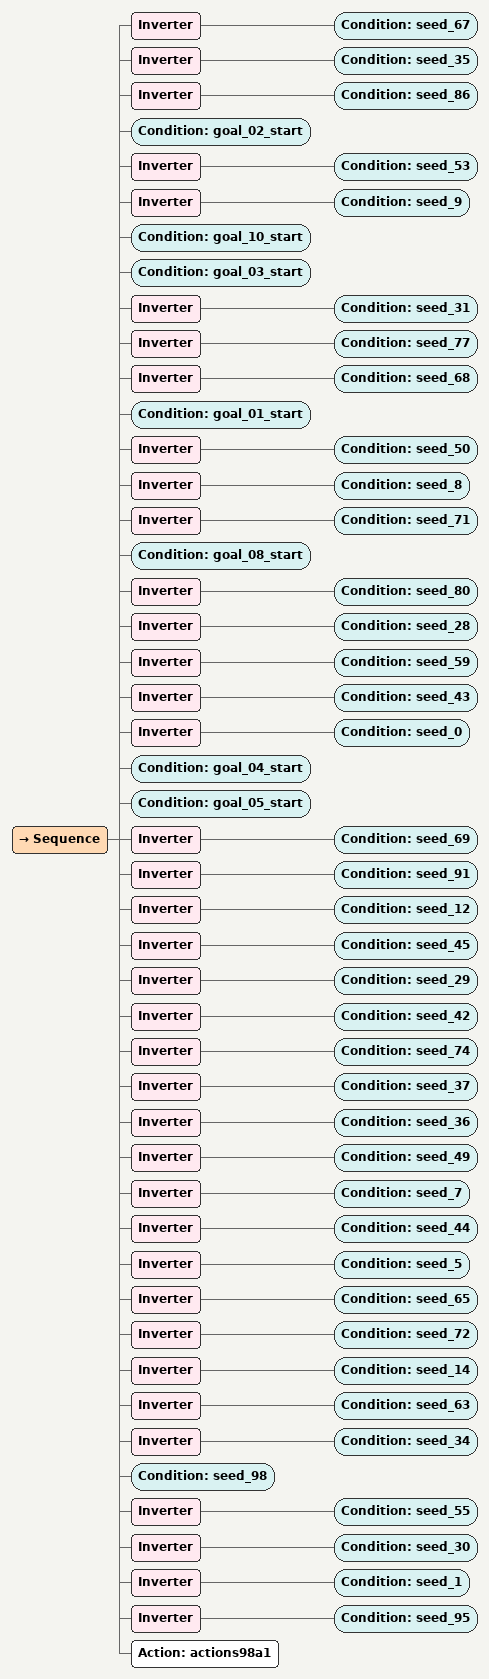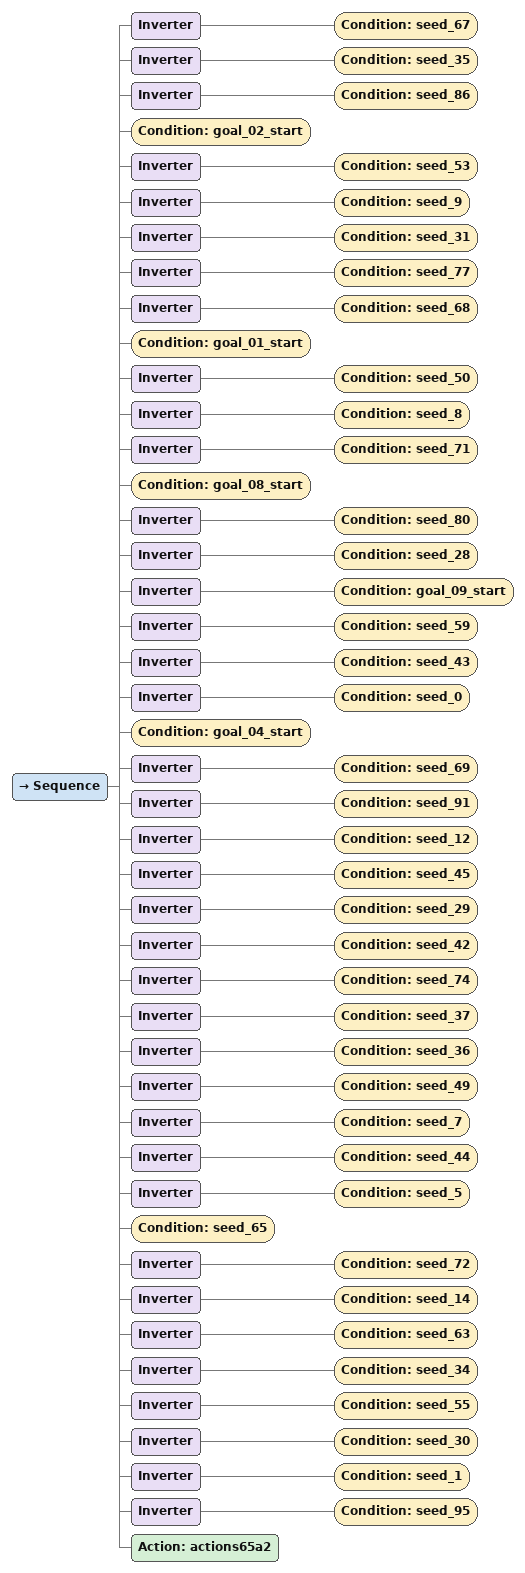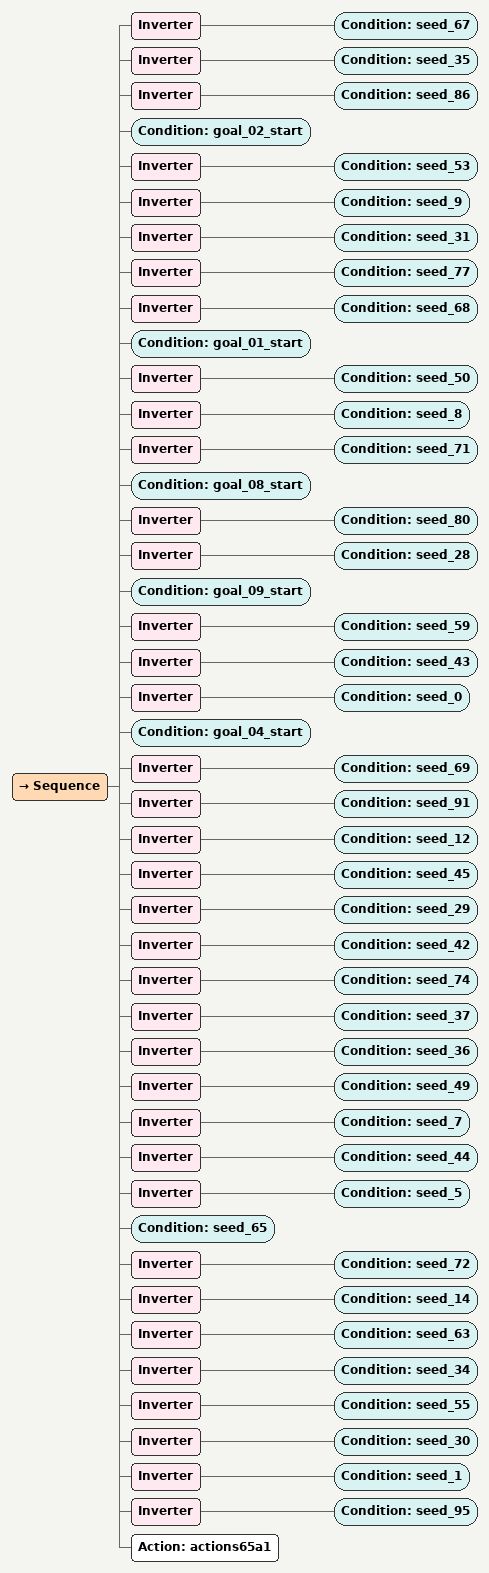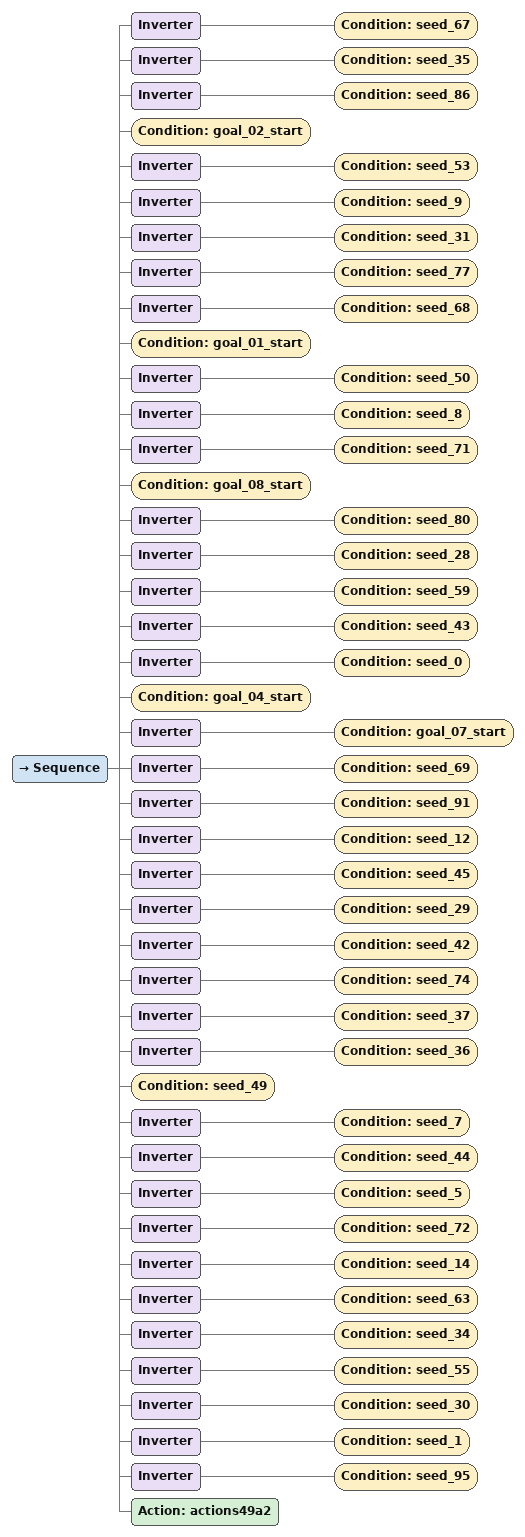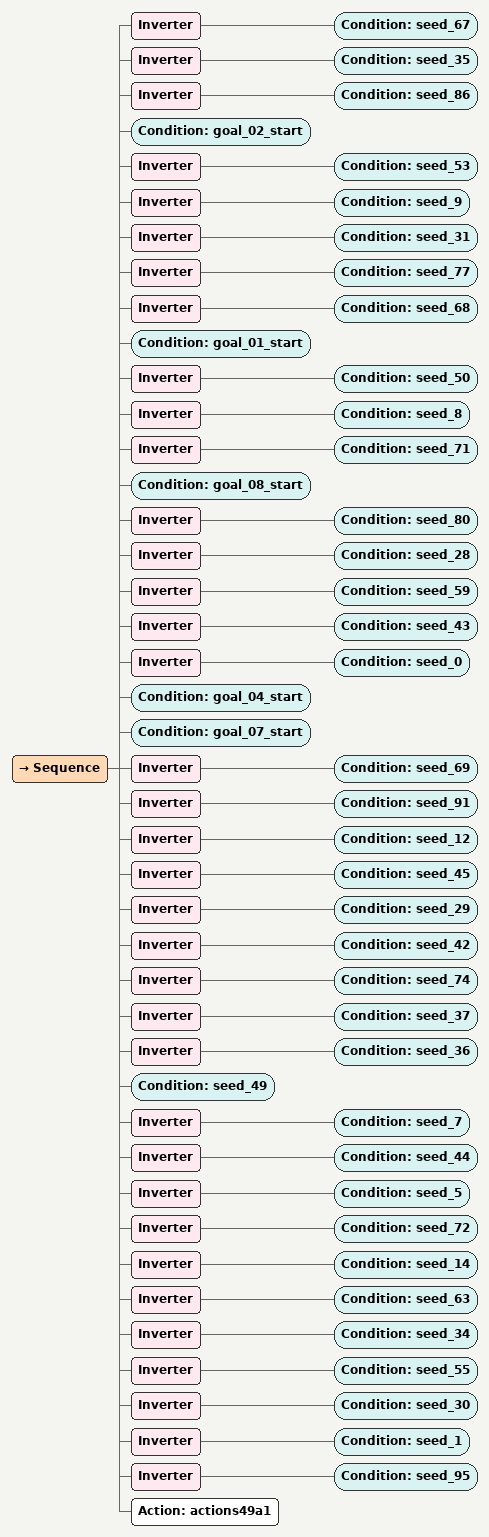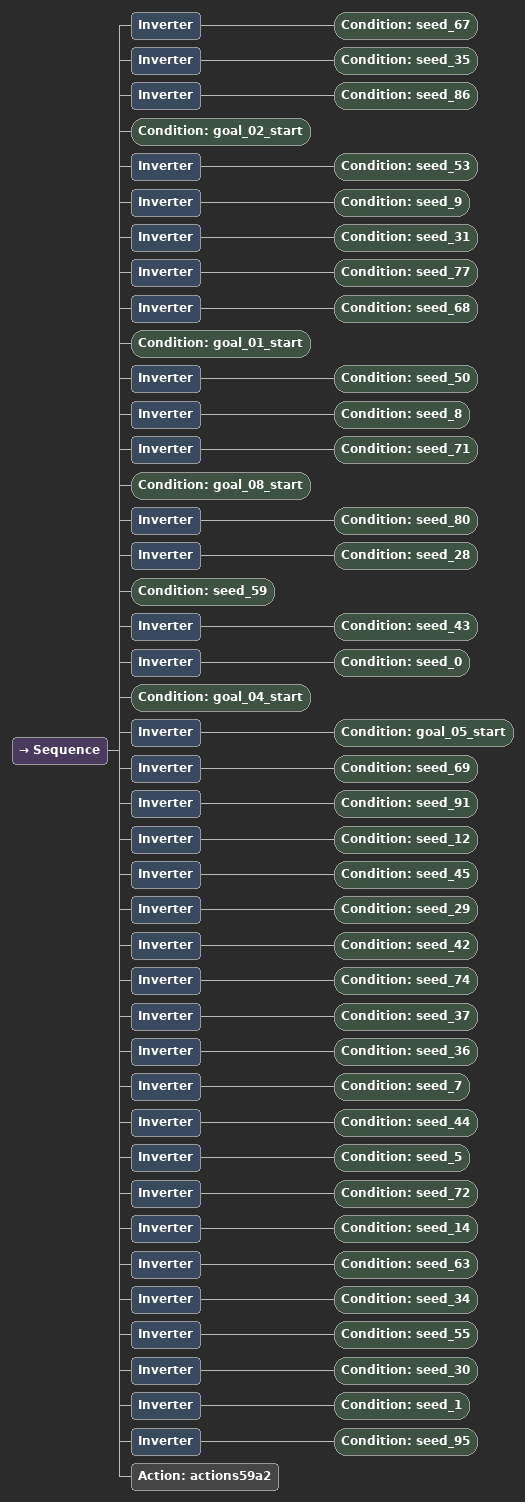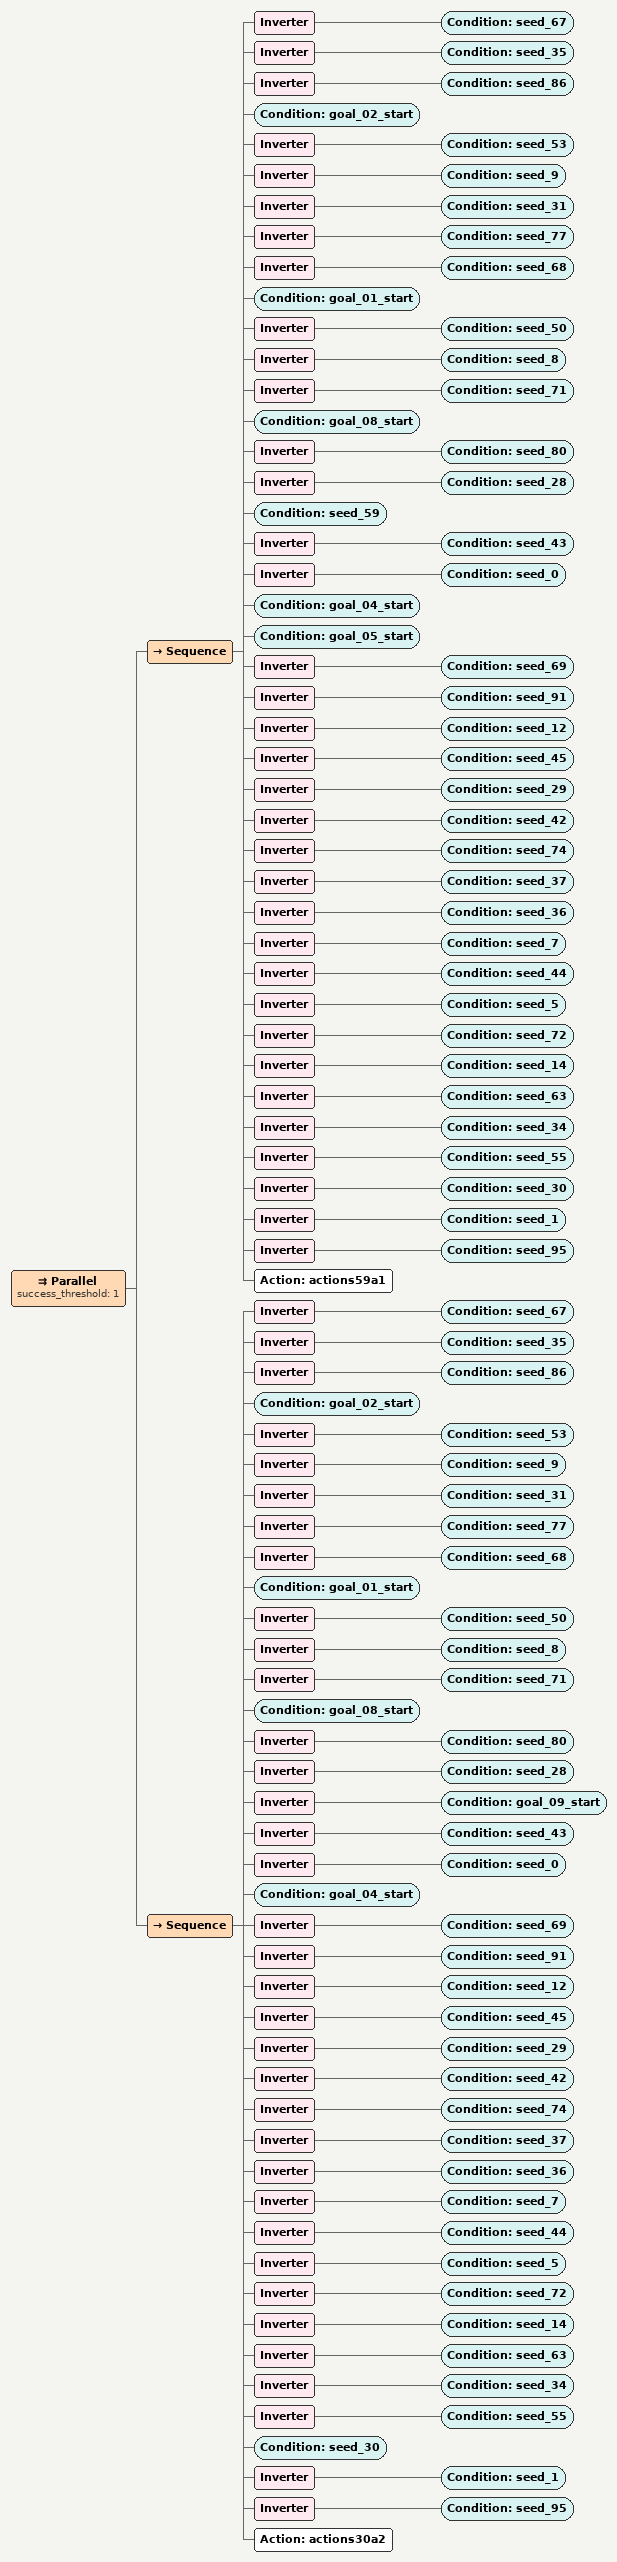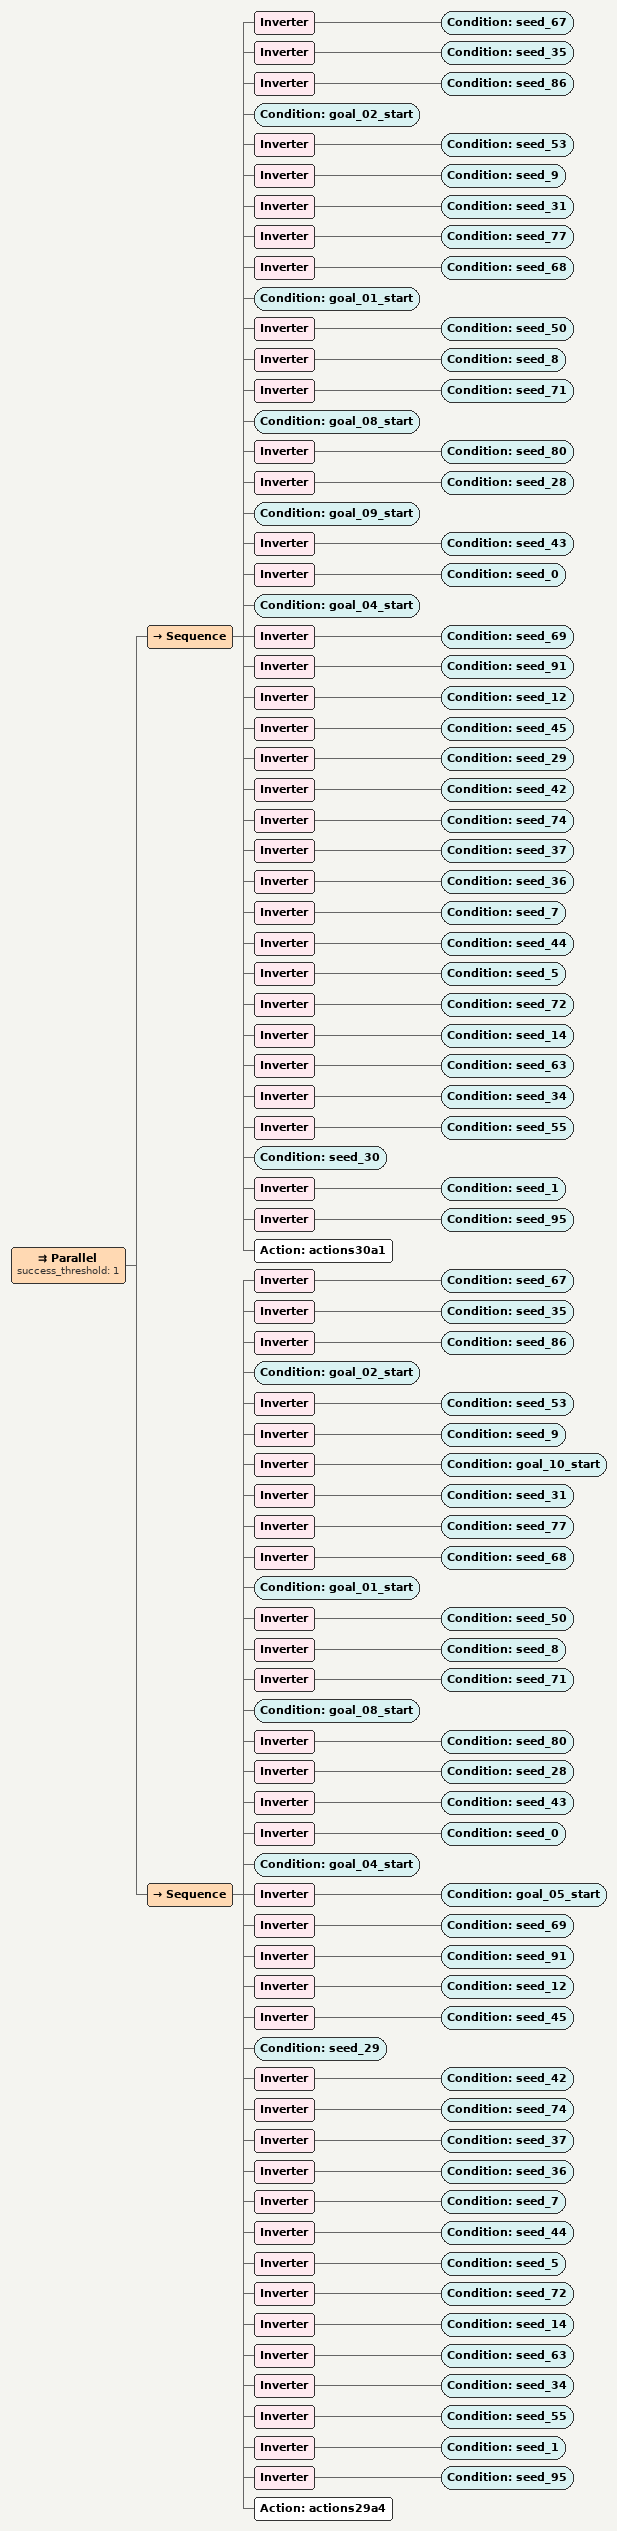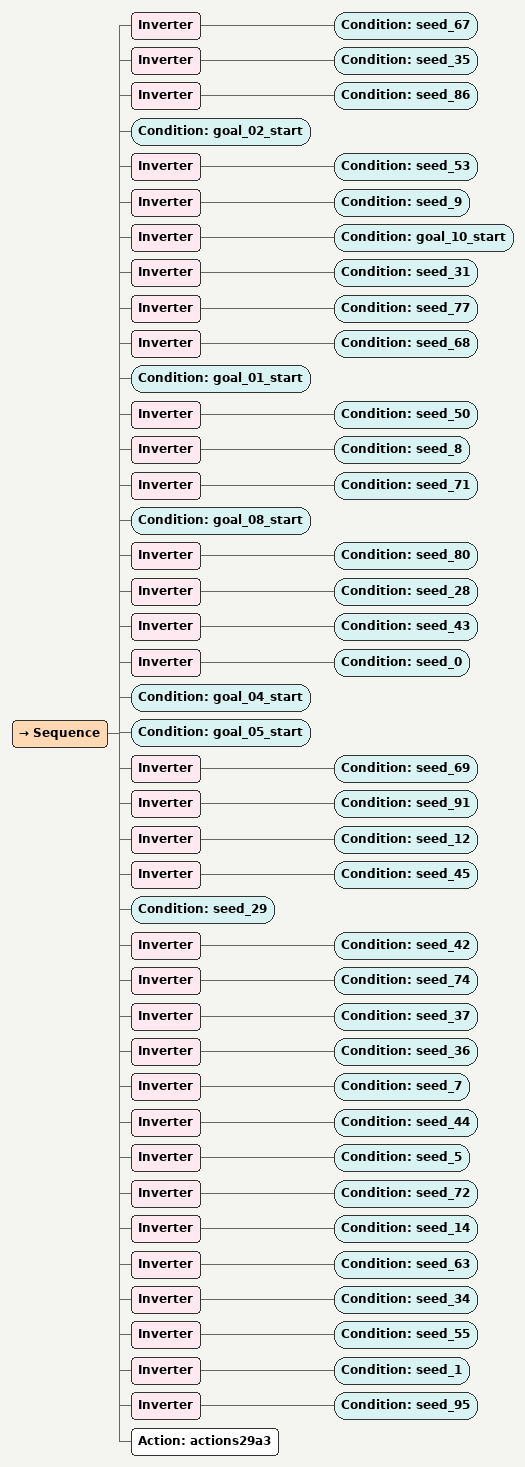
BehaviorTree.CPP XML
<Sequence>
  <Inverter>
    <Condition ID="seed_67"/>
  </Inverter>
  <Inverter>
    <Condition ID="seed_35"/>
  </Inverter>
  <Inverter>
    <Condition ID="seed_86"/>
  </Inverter>
  <Condition ID="goal_02_start"/>
  <Inverter>
    <Condition ID="seed_53"/>
  </Inverter>
  <Inverter>
    <Condition ID="seed_9"/>
  </Inverter>
  <Condition ID="goal_10_start"/>
  <Condition ID="goal_03_start"/>
  <Inverter>
    <Condition ID="seed_31"/>
  </Inverter>
  <Inverter>
    <Condition ID="seed_77"/>
  </Inverter>
  <Inverter>
    <Condition ID="seed_68"/>
  </Inverter>
  <Condition ID="goal_01_start"/>
  <Inverter>
    <Condition ID="seed_50"/>
  </Inverter>
  <Inverter>
    <Condition ID="seed_8"/>
  </Inverter>
  <Inverter>
    <Condition ID="seed_71"/>
  </Inverter>
  <Condition ID="goal_08_start"/>
  <Inverter>
    <Condition ID="seed_80"/>
  </Inverter>
  <Inverter>
    <Condition ID="seed_28"/>
  </Inverter>
  <Inverter>
    <Condition ID="seed_59"/>
  </Inverter>
  <Inverter>
    <Condition ID="seed_43"/>
  </Inverter>
  <Inverter>
    <Condition ID="seed_0"/>
  </Inverter>
  <Condition ID="goal_04_start"/>
  <Condition ID="goal_05_start"/>
  <Inverter>
    <Condition ID="seed_69"/>
  </Inverter>
  <Inverter>
    <Condition ID="seed_91"/>
  </Inverter>
  <Inverter>
    <Condition ID="seed_12"/>
  </Inverter>
  <Inverter>
    <Condition ID="seed_45"/>
  </Inverter>
  <Inverter>
    <Condition ID="seed_29"/>
  </Inverter>
  <Inverter>
    <Condition ID="seed_42"/>
  </Inverter>
  <Inverter>
    <Condition ID="seed_74"/>
  </Inverter>
  <Inverter>
    <Condition ID="seed_37"/>
  </Inverter>
  <Inverter>
    <Condition ID="seed_36"/>
  </Inverter>
  <Inverter>
    <Condition ID="seed_49"/>
  </Inverter>
  <Inverter>
    <Condition ID="seed_7"/>
  </Inverter>
  <Inverter>
    <Condition ID="seed_44"/>
  </Inverter>
  <Inverter>
    <Condition ID="seed_5"/>
  </Inverter>
  <Inverter>
    <Condition ID="seed_65"/>
  </Inverter>
  <Inverter>
    <Condition ID="seed_72"/>
  </Inverter>
  <Inverter>
    <Condition ID="seed_14"/>
  </Inverter>
  <Inverter>
    <Condition ID="seed_63"/>
  </Inverter>
  <Inverter>
    <Condition ID="seed_34"/>
  </Inverter>
  <Condition ID="seed_98"/>
  <Inverter>
    <Condition ID="seed_55"/>
  </Inverter>
  <Inverter>
    <Condition ID="seed_30"/>
  </Inverter>
  <Inverter>
    <Condition ID="seed_1"/>
  </Inverter>
  <Inverter>
    <Condition ID="seed_95"/>
  </Inverter>
  <Action ID="actions98a1"/>
</Sequence>

<Sequence>
  <Inverter>
    <Condition ID="seed_67"/>
  </Inverter>
  <Inverter>
    <Condition ID="seed_35"/>
  </Inverter>
  <Inverter>
    <Condition ID="seed_86"/>
  </Inverter>
  <Condition ID="goal_02_start"/>
  <Inverter>
    <Condition ID="seed_53"/>
  </Inverter>
  <Inverter>
    <Condition ID="seed_9"/>
  </Inverter>
  <Inverter>
    <Condition ID="seed_31"/>
  </Inverter>
  <Inverter>
    <Condition ID="seed_77"/>
  </Inverter>
  <Inverter>
    <Condition ID="seed_68"/>
  </Inverter>
  <Condition ID="goal_01_start"/>
  <Inverter>
    <Condition ID="seed_50"/>
  </Inverter>
  <Inverter>
    <Condition ID="seed_8"/>
  </Inverter>
  <Inverter>
    <Condition ID="seed_71"/>
  </Inverter>
  <Condition ID="goal_08_start"/>
  <Inverter>
    <Condition ID="seed_80"/>
  </Inverter>
  <Inverter>
    <Condition ID="seed_28"/>
  </Inverter>
  <Inverter>
    <Condition ID="goal_09_start"/>
  </Inverter>
  <Inverter>
    <Condition ID="seed_59"/>
  </Inverter>
  <Inverter>
    <Condition ID="seed_43"/>
  </Inverter>
  <Inverter>
    <Condition ID="seed_0"/>
  </Inverter>
  <Condition ID="goal_04_start"/>
  <Inverter>
    <Condition ID="seed_69"/>
  </Inverter>
  <Inverter>
    <Condition ID="seed_91"/>
  </Inverter>
  <Inverter>
    <Condition ID="seed_12"/>
  </Inverter>
  <Inverter>
    <Condition ID="seed_45"/>
  </Inverter>
  <Inverter>
    <Condition ID="seed_29"/>
  </Inverter>
  <Inverter>
    <Condition ID="seed_42"/>
  </Inverter>
  <Inverter>
    <Condition ID="seed_74"/>
  </Inverter>
  <Inverter>
    <Condition ID="seed_37"/>
  </Inverter>
  <Inverter>
    <Condition ID="seed_36"/>
  </Inverter>
  <Inverter>
    <Condition ID="seed_49"/>
  </Inverter>
  <Inverter>
    <Condition ID="seed_7"/>
  </Inverter>
  <Inverter>
    <Condition ID="seed_44"/>
  </Inverter>
  <Inverter>
    <Condition ID="seed_5"/>
  </Inverter>
  <Condition ID="seed_65"/>
  <Inverter>
    <Condition ID="seed_72"/>
  </Inverter>
  <Inverter>
    <Condition ID="seed_14"/>
  </Inverter>
  <Inverter>
    <Condition ID="seed_63"/>
  </Inverter>
  <Inverter>
    <Condition ID="seed_34"/>
  </Inverter>
  <Inverter>
    <Condition ID="seed_55"/>
  </Inverter>
  <Inverter>
    <Condition ID="seed_30"/>
  </Inverter>
  <Inverter>
    <Condition ID="seed_1"/>
  </Inverter>
  <Inverter>
    <Condition ID="seed_95"/>
  </Inverter>
  <Action ID="actions65a2"/>
</Sequence>

<Sequence>
  <Inverter>
    <Condition ID="seed_67"/>
  </Inverter>
  <Inverter>
    <Condition ID="seed_35"/>
  </Inverter>
  <Inverter>
    <Condition ID="seed_86"/>
  </Inverter>
  <Condition ID="goal_02_start"/>
  <Inverter>
    <Condition ID="seed_53"/>
  </Inverter>
  <Inverter>
    <Condition ID="seed_9"/>
  </Inverter>
  <Inverter>
    <Condition ID="seed_31"/>
  </Inverter>
  <Inverter>
    <Condition ID="seed_77"/>
  </Inverter>
  <Inverter>
    <Condition ID="seed_68"/>
  </Inverter>
  <Condition ID="goal_01_start"/>
  <Inverter>
    <Condition ID="seed_50"/>
  </Inverter>
  <Inverter>
    <Condition ID="seed_8"/>
  </Inverter>
  <Inverter>
    <Condition ID="seed_71"/>
  </Inverter>
  <Condition ID="goal_08_start"/>
  <Inverter>
    <Condition ID="seed_80"/>
  </Inverter>
  <Inverter>
    <Condition ID="seed_28"/>
  </Inverter>
  <Condition ID="goal_09_start"/>
  <Inverter>
    <Condition ID="seed_59"/>
  </Inverter>
  <Inverter>
    <Condition ID="seed_43"/>
  </Inverter>
  <Inverter>
    <Condition ID="seed_0"/>
  </Inverter>
  <Condition ID="goal_04_start"/>
  <Inverter>
    <Condition ID="seed_69"/>
  </Inverter>
  <Inverter>
    <Condition ID="seed_91"/>
  </Inverter>
  <Inverter>
    <Condition ID="seed_12"/>
  </Inverter>
  <Inverter>
    <Condition ID="seed_45"/>
  </Inverter>
  <Inverter>
    <Condition ID="seed_29"/>
  </Inverter>
  <Inverter>
    <Condition ID="seed_42"/>
  </Inverter>
  <Inverter>
    <Condition ID="seed_74"/>
  </Inverter>
  <Inverter>
    <Condition ID="seed_37"/>
  </Inverter>
  <Inverter>
    <Condition ID="seed_36"/>
  </Inverter>
  <Inverter>
    <Condition ID="seed_49"/>
  </Inverter>
  <Inverter>
    <Condition ID="seed_7"/>
  </Inverter>
  <Inverter>
    <Condition ID="seed_44"/>
  </Inverter>
  <Inverter>
    <Condition ID="seed_5"/>
  </Inverter>
  <Condition ID="seed_65"/>
  <Inverter>
    <Condition ID="seed_72"/>
  </Inverter>
  <Inverter>
    <Condition ID="seed_14"/>
  </Inverter>
  <Inverter>
    <Condition ID="seed_63"/>
  </Inverter>
  <Inverter>
    <Condition ID="seed_34"/>
  </Inverter>
  <Inverter>
    <Condition ID="seed_55"/>
  </Inverter>
  <Inverter>
    <Condition ID="seed_30"/>
  </Inverter>
  <Inverter>
    <Condition ID="seed_1"/>
  </Inverter>
  <Inverter>
    <Condition ID="seed_95"/>
  </Inverter>
  <Action ID="actions65a1"/>
</Sequence>

<Sequence>
  <Inverter>
    <Condition ID="seed_67"/>
  </Inverter>
  <Inverter>
    <Condition ID="seed_35"/>
  </Inverter>
  <Inverter>
    <Condition ID="seed_86"/>
  </Inverter>
  <Condition ID="goal_02_start"/>
  <Inverter>
    <Condition ID="seed_53"/>
  </Inverter>
  <Inverter>
    <Condition ID="seed_9"/>
  </Inverter>
  <Inverter>
    <Condition ID="seed_31"/>
  </Inverter>
  <Inverter>
    <Condition ID="seed_77"/>
  </Inverter>
  <Inverter>
    <Condition ID="seed_68"/>
  </Inverter>
  <Condition ID="goal_01_start"/>
  <Inverter>
    <Condition ID="seed_50"/>
  </Inverter>
  <Inverter>
    <Condition ID="seed_8"/>
  </Inverter>
  <Inverter>
    <Condition ID="seed_71"/>
  </Inverter>
  <Condition ID="goal_08_start"/>
  <Inverter>
    <Condition ID="seed_80"/>
  </Inverter>
  <Inverter>
    <Condition ID="seed_28"/>
  </Inverter>
  <Inverter>
    <Condition ID="seed_59"/>
  </Inverter>
  <Inverter>
    <Condition ID="seed_43"/>
  </Inverter>
  <Inverter>
    <Condition ID="seed_0"/>
  </Inverter>
  <Condition ID="goal_04_start"/>
  <Inverter>
    <Condition ID="goal_07_start"/>
  </Inverter>
  <Inverter>
    <Condition ID="seed_69"/>
  </Inverter>
  <Inverter>
    <Condition ID="seed_91"/>
  </Inverter>
  <Inverter>
    <Condition ID="seed_12"/>
  </Inverter>
  <Inverter>
    <Condition ID="seed_45"/>
  </Inverter>
  <Inverter>
    <Condition ID="seed_29"/>
  </Inverter>
  <Inverter>
    <Condition ID="seed_42"/>
  </Inverter>
  <Inverter>
    <Condition ID="seed_74"/>
  </Inverter>
  <Inverter>
    <Condition ID="seed_37"/>
  </Inverter>
  <Inverter>
    <Condition ID="seed_36"/>
  </Inverter>
  <Condition ID="seed_49"/>
  <Inverter>
    <Condition ID="seed_7"/>
  </Inverter>
  <Inverter>
    <Condition ID="seed_44"/>
  </Inverter>
  <Inverter>
    <Condition ID="seed_5"/>
  </Inverter>
  <Inverter>
    <Condition ID="seed_72"/>
  </Inverter>
  <Inverter>
    <Condition ID="seed_14"/>
  </Inverter>
  <Inverter>
    <Condition ID="seed_63"/>
  </Inverter>
  <Inverter>
    <Condition ID="seed_34"/>
  </Inverter>
  <Inverter>
    <Condition ID="seed_55"/>
  </Inverter>
  <Inverter>
    <Condition ID="seed_30"/>
  </Inverter>
  <Inverter>
    <Condition ID="seed_1"/>
  </Inverter>
  <Inverter>
    <Condition ID="seed_95"/>
  </Inverter>
  <Action ID="actions49a2"/>
</Sequence>

<Sequence>
  <Inverter>
    <Condition ID="seed_67"/>
  </Inverter>
  <Inverter>
    <Condition ID="seed_35"/>
  </Inverter>
  <Inverter>
    <Condition ID="seed_86"/>
  </Inverter>
  <Condition ID="goal_02_start"/>
  <Inverter>
    <Condition ID="seed_53"/>
  </Inverter>
  <Inverter>
    <Condition ID="seed_9"/>
  </Inverter>
  <Inverter>
    <Condition ID="seed_31"/>
  </Inverter>
  <Inverter>
    <Condition ID="seed_77"/>
  </Inverter>
  <Inverter>
    <Condition ID="seed_68"/>
  </Inverter>
  <Condition ID="goal_01_start"/>
  <Inverter>
    <Condition ID="seed_50"/>
  </Inverter>
  <Inverter>
    <Condition ID="seed_8"/>
  </Inverter>
  <Inverter>
    <Condition ID="seed_71"/>
  </Inverter>
  <Condition ID="goal_08_start"/>
  <Inverter>
    <Condition ID="seed_80"/>
  </Inverter>
  <Inverter>
    <Condition ID="seed_28"/>
  </Inverter>
  <Inverter>
    <Condition ID="seed_59"/>
  </Inverter>
  <Inverter>
    <Condition ID="seed_43"/>
  </Inverter>
  <Inverter>
    <Condition ID="seed_0"/>
  </Inverter>
  <Condition ID="goal_04_start"/>
  <Condition ID="goal_07_start"/>
  <Inverter>
    <Condition ID="seed_69"/>
  </Inverter>
  <Inverter>
    <Condition ID="seed_91"/>
  </Inverter>
  <Inverter>
    <Condition ID="seed_12"/>
  </Inverter>
  <Inverter>
    <Condition ID="seed_45"/>
  </Inverter>
  <Inverter>
    <Condition ID="seed_29"/>
  </Inverter>
  <Inverter>
    <Condition ID="seed_42"/>
  </Inverter>
  <Inverter>
    <Condition ID="seed_74"/>
  </Inverter>
  <Inverter>
    <Condition ID="seed_37"/>
  </Inverter>
  <Inverter>
    <Condition ID="seed_36"/>
  </Inverter>
  <Condition ID="seed_49"/>
  <Inverter>
    <Condition ID="seed_7"/>
  </Inverter>
  <Inverter>
    <Condition ID="seed_44"/>
  </Inverter>
  <Inverter>
    <Condition ID="seed_5"/>
  </Inverter>
  <Inverter>
    <Condition ID="seed_72"/>
  </Inverter>
  <Inverter>
    <Condition ID="seed_14"/>
  </Inverter>
  <Inverter>
    <Condition ID="seed_63"/>
  </Inverter>
  <Inverter>
    <Condition ID="seed_34"/>
  </Inverter>
  <Inverter>
    <Condition ID="seed_55"/>
  </Inverter>
  <Inverter>
    <Condition ID="seed_30"/>
  </Inverter>
  <Inverter>
    <Condition ID="seed_1"/>
  </Inverter>
  <Inverter>
    <Condition ID="seed_95"/>
  </Inverter>
  <Action ID="actions49a1"/>
</Sequence>

<Sequence>
  <Inverter>
    <Condition ID="seed_67"/>
  </Inverter>
  <Inverter>
    <Condition ID="seed_35"/>
  </Inverter>
  <Inverter>
    <Condition ID="seed_86"/>
  </Inverter>
  <Condition ID="goal_02_start"/>
  <Inverter>
    <Condition ID="seed_53"/>
  </Inverter>
  <Inverter>
    <Condition ID="seed_9"/>
  </Inverter>
  <Inverter>
    <Condition ID="seed_31"/>
  </Inverter>
  <Inverter>
    <Condition ID="seed_77"/>
  </Inverter>
  <Inverter>
    <Condition ID="seed_68"/>
  </Inverter>
  <Condition ID="goal_01_start"/>
  <Inverter>
    <Condition ID="seed_50"/>
  </Inverter>
  <Inverter>
    <Condition ID="seed_8"/>
  </Inverter>
  <Inverter>
    <Condition ID="seed_71"/>
  </Inverter>
  <Condition ID="goal_08_start"/>
  <Inverter>
    <Condition ID="seed_80"/>
  </Inverter>
  <Inverter>
    <Condition ID="seed_28"/>
  </Inverter>
  <Condition ID="seed_59"/>
  <Inverter>
    <Condition ID="seed_43"/>
  </Inverter>
  <Inverter>
    <Condition ID="seed_0"/>
  </Inverter>
  <Condition ID="goal_04_start"/>
  <Inverter>
    <Condition ID="goal_05_start"/>
  </Inverter>
  <Inverter>
    <Condition ID="seed_69"/>
  </Inverter>
  <Inverter>
    <Condition ID="seed_91"/>
  </Inverter>
  <Inverter>
    <Condition ID="seed_12"/>
  </Inverter>
  <Inverter>
    <Condition ID="seed_45"/>
  </Inverter>
  <Inverter>
    <Condition ID="seed_29"/>
  </Inverter>
  <Inverter>
    <Condition ID="seed_42"/>
  </Inverter>
  <Inverter>
    <Condition ID="seed_74"/>
  </Inverter>
  <Inverter>
    <Condition ID="seed_37"/>
  </Inverter>
  <Inverter>
    <Condition ID="seed_36"/>
  </Inverter>
  <Inverter>
    <Condition ID="seed_7"/>
  </Inverter>
  <Inverter>
    <Condition ID="seed_44"/>
  </Inverter>
  <Inverter>
    <Condition ID="seed_5"/>
  </Inverter>
  <Inverter>
    <Condition ID="seed_72"/>
  </Inverter>
  <Inverter>
    <Condition ID="seed_14"/>
  </Inverter>
  <Inverter>
    <Condition ID="seed_63"/>
  </Inverter>
  <Inverter>
    <Condition ID="seed_34"/>
  </Inverter>
  <Inverter>
    <Condition ID="seed_55"/>
  </Inverter>
  <Inverter>
    <Condition ID="seed_30"/>
  </Inverter>
  <Inverter>
    <Condition ID="seed_1"/>
  </Inverter>
  <Inverter>
    <Condition ID="seed_95"/>
  </Inverter>
  <Action ID="actions59a2"/>
</Sequence>

<Parallel success_threshold="1">
  <Sequence>
    <Inverter>
      <Condition ID="seed_67"/>
    </Inverter>
    <Inverter>
      <Condition ID="seed_35"/>
    </Inverter>
    <Inverter>
      <Condition ID="seed_86"/>
    </Inverter>
    <Condition ID="goal_02_start"/>
    <Inverter>
      <Condition ID="seed_53"/>
    </Inverter>
    <Inverter>
      <Condition ID="seed_9"/>
    </Inverter>
    <Inverter>
      <Condition ID="seed_31"/>
    </Inverter>
    <Inverter>
      <Condition ID="seed_77"/>
    </Inverter>
    <Inverter>
      <Condition ID="seed_68"/>
    </Inverter>
    <Condition ID="goal_01_start"/>
    <Inverter>
      <Condition ID="seed_50"/>
    </Inverter>
    <Inverter>
      <Condition ID="seed_8"/>
    </Inverter>
    <Inverter>
      <Condition ID="seed_71"/>
    </Inverter>
    <Condition ID="goal_08_start"/>
    <Inverter>
      <Condition ID="seed_80"/>
    </Inverter>
    <Inverter>
      <Condition ID="seed_28"/>
    </Inverter>
    <Condition ID="seed_59"/>
    <Inverter>
      <Condition ID="seed_43"/>
    </Inverter>
    <Inverter>
      <Condition ID="seed_0"/>
    </Inverter>
    <Condition ID="goal_04_start"/>
    <Condition ID="goal_05_start"/>
    <Inverter>
      <Condition ID="seed_69"/>
    </Inverter>
    <Inverter>
      <Condition ID="seed_91"/>
    </Inverter>
    <Inverter>
      <Condition ID="seed_12"/>
    </Inverter>
    <Inverter>
      <Condition ID="seed_45"/>
    </Inverter>
    <Inverter>
      <Condition ID="seed_29"/>
    </Inverter>
    <Inverter>
      <Condition ID="seed_42"/>
    </Inverter>
    <Inverter>
      <Condition ID="seed_74"/>
    </Inverter>
    <Inverter>
      <Condition ID="seed_37"/>
    </Inverter>
    <Inverter>
      <Condition ID="seed_36"/>
    </Inverter>
    <Inverter>
      <Condition ID="seed_7"/>
    </Inverter>
    <Inverter>
      <Condition ID="seed_44"/>
    </Inverter>
    <Inverter>
      <Condition ID="seed_5"/>
    </Inverter>
    <Inverter>
      <Condition ID="seed_72"/>
    </Inverter>
    <Inverter>
      <Condition ID="seed_14"/>
    </Inverter>
    <Inverter>
      <Condition ID="seed_63"/>
    </Inverter>
    <Inverter>
      <Condition ID="seed_34"/>
    </Inverter>
    <Inverter>
      <Condition ID="seed_55"/>
    </Inverter>
    <Inverter>
      <Condition ID="seed_30"/>
    </Inverter>
    <Inverter>
      <Condition ID="seed_1"/>
    </Inverter>
    <Inverter>
      <Condition ID="seed_95"/>
    </Inverter>
    <Action ID="actions59a1"/>
  </Sequence>
  <Sequence>
    <Inverter>
      <Condition ID="seed_67"/>
    </Inverter>
    <Inverter>
      <Condition ID="seed_35"/>
    </Inverter>
    <Inverter>
      <Condition ID="seed_86"/>
    </Inverter>
    <Condition ID="goal_02_start"/>
    <Inverter>
      <Condition ID="seed_53"/>
    </Inverter>
    <Inverter>
      <Condition ID="seed_9"/>
    </Inverter>
    <Inverter>
      <Condition ID="seed_31"/>
    </Inverter>
    <Inverter>
      <Condition ID="seed_77"/>
    </Inverter>
    <Inverter>
      <Condition ID="seed_68"/>
    </Inverter>
    <Condition ID="goal_01_start"/>
    <Inverter>
      <Condition ID="seed_50"/>
    </Inverter>
    <Inverter>
      <Condition ID="seed_8"/>
    </Inverter>
    <Inverter>
      <Condition ID="seed_71"/>
    </Inverter>
    <Condition ID="goal_08_start"/>
    <Inverter>
      <Condition ID="seed_80"/>
    </Inverter>
    <Inverter>
      <Condition ID="seed_28"/>
    </Inverter>
    <Inverter>
      <Condition ID="goal_09_start"/>
    </Inverter>
    <Inverter>
      <Condition ID="seed_43"/>
    </Inverter>
    <Inverter>
      <Condition ID="seed_0"/>
    </Inverter>
    <Condition ID="goal_04_start"/>
    <Inverter>
      <Condition ID="seed_69"/>
    </Inverter>
    <Inverter>
      <Condition ID="seed_91"/>
    </Inverter>
    <Inverter>
      <Condition ID="seed_12"/>
    </Inverter>
    <Inverter>
      <Condition ID="seed_45"/>
    </Inverter>
    <Inverter>
      <Condition ID="seed_29"/>
    </Inverter>
    <Inverter>
      <Condition ID="seed_42"/>
    </Inverter>
    <Inverter>
      <Condition ID="seed_74"/>
    </Inverter>
    <Inverter>
      <Condition ID="seed_37"/>
    </Inverter>
    <Inverter>
      <Condition ID="seed_36"/>
    </Inverter>
    <Inverter>
      <Condition ID="seed_7"/>
    </Inverter>
    <Inverter>
      <Condition ID="seed_44"/>
    </Inverter>
    <Inverter>
      <Condition ID="seed_5"/>
    </Inverter>
    <Inverter>
      <Condition ID="seed_72"/>
    </Inverter>
    <Inverter>
      <Condition ID="seed_14"/>
    </Inverter>
    <Inverter>
      <Condition ID="seed_63"/>
    </Inverter>
    <Inverter>
      <Condition ID="seed_34"/>
    </Inverter>
    <Inverter>
      <Condition ID="seed_55"/>
    </Inverter>
    <Condition ID="seed_30"/>
    <Inverter>
      <Condition ID="seed_1"/>
    </Inverter>
    <Inverter>
      <Condition ID="seed_95"/>
    </Inverter>
    <Action ID="actions30a2"/>
  </Sequence>
</Parallel>

<Parallel success_threshold="1">
  <Sequence>
    <Inverter>
      <Condition ID="seed_67"/>
    </Inverter>
    <Inverter>
      <Condition ID="seed_35"/>
    </Inverter>
    <Inverter>
      <Condition ID="seed_86"/>
    </Inverter>
    <Condition ID="goal_02_start"/>
    <Inverter>
      <Condition ID="seed_53"/>
    </Inverter>
    <Inverter>
      <Condition ID="seed_9"/>
    </Inverter>
    <Inverter>
      <Condition ID="seed_31"/>
    </Inverter>
    <Inverter>
      <Condition ID="seed_77"/>
    </Inverter>
    <Inverter>
      <Condition ID="seed_68"/>
    </Inverter>
    <Condition ID="goal_01_start"/>
    <Inverter>
      <Condition ID="seed_50"/>
    </Inverter>
    <Inverter>
      <Condition ID="seed_8"/>
    </Inverter>
    <Inverter>
      <Condition ID="seed_71"/>
    </Inverter>
    <Condition ID="goal_08_start"/>
    <Inverter>
      <Condition ID="seed_80"/>
    </Inverter>
    <Inverter>
      <Condition ID="seed_28"/>
    </Inverter>
    <Condition ID="goal_09_start"/>
    <Inverter>
      <Condition ID="seed_43"/>
    </Inverter>
    <Inverter>
      <Condition ID="seed_0"/>
    </Inverter>
    <Condition ID="goal_04_start"/>
    <Inverter>
      <Condition ID="seed_69"/>
    </Inverter>
    <Inverter>
      <Condition ID="seed_91"/>
    </Inverter>
    <Inverter>
      <Condition ID="seed_12"/>
    </Inverter>
    <Inverter>
      <Condition ID="seed_45"/>
    </Inverter>
    <Inverter>
      <Condition ID="seed_29"/>
    </Inverter>
    <Inverter>
      <Condition ID="seed_42"/>
    </Inverter>
    <Inverter>
      <Condition ID="seed_74"/>
    </Inverter>
    <Inverter>
      <Condition ID="seed_37"/>
    </Inverter>
    <Inverter>
      <Condition ID="seed_36"/>
    </Inverter>
    <Inverter>
      <Condition ID="seed_7"/>
    </Inverter>
    <Inverter>
      <Condition ID="seed_44"/>
    </Inverter>
    <Inverter>
      <Condition ID="seed_5"/>
    </Inverter>
    <Inverter>
      <Condition ID="seed_72"/>
    </Inverter>
    <Inverter>
      <Condition ID="seed_14"/>
    </Inverter>
    <Inverter>
      <Condition ID="seed_63"/>
    </Inverter>
    <Inverter>
      <Condition ID="seed_34"/>
    </Inverter>
    <Inverter>
      <Condition ID="seed_55"/>
    </Inverter>
    <Condition ID="seed_30"/>
    <Inverter>
      <Condition ID="seed_1"/>
    </Inverter>
    <Inverter>
      <Condition ID="seed_95"/>
    </Inverter>
    <Action ID="actions30a1"/>
  </Sequence>
  <Sequence>
    <Inverter>
      <Condition ID="seed_67"/>
    </Inverter>
    <Inverter>
      <Condition ID="seed_35"/>
    </Inverter>
    <Inverter>
      <Condition ID="seed_86"/>
    </Inverter>
    <Condition ID="goal_02_start"/>
    <Inverter>
      <Condition ID="seed_53"/>
    </Inverter>
    <Inverter>
      <Condition ID="seed_9"/>
    </Inverter>
    <Inverter>
      <Condition ID="goal_10_start"/>
    </Inverter>
    <Inverter>
      <Condition ID="seed_31"/>
    </Inverter>
    <Inverter>
      <Condition ID="seed_77"/>
    </Inverter>
    <Inverter>
      <Condition ID="seed_68"/>
    </Inverter>
    <Condition ID="goal_01_start"/>
    <Inverter>
      <Condition ID="seed_50"/>
    </Inverter>
    <Inverter>
      <Condition ID="seed_8"/>
    </Inverter>
    <Inverter>
      <Condition ID="seed_71"/>
    </Inverter>
    <Condition ID="goal_08_start"/>
    <Inverter>
      <Condition ID="seed_80"/>
    </Inverter>
    <Inverter>
      <Condition ID="seed_28"/>
    </Inverter>
    <Inverter>
      <Condition ID="seed_43"/>
    </Inverter>
    <Inverter>
      <Condition ID="seed_0"/>
    </Inverter>
    <Condition ID="goal_04_start"/>
    <Inverter>
      <Condition ID="goal_05_start"/>
    </Inverter>
    <Inverter>
      <Condition ID="seed_69"/>
    </Inverter>
    <Inverter>
      <Condition ID="seed_91"/>
    </Inverter>
    <Inverter>
      <Condition ID="seed_12"/>
    </Inverter>
    <Inverter>
      <Condition ID="seed_45"/>
    </Inverter>
    <Condition ID="seed_29"/>
    <Inverter>
      <Condition ID="seed_42"/>
    </Inverter>
    <Inverter>
      <Condition ID="seed_74"/>
    </Inverter>
    <Inverter>
      <Condition ID="seed_37"/>
    </Inverter>
    <Inverter>
      <Condition ID="seed_36"/>
    </Inverter>
    <Inverter>
      <Condition ID="seed_7"/>
    </Inverter>
    <Inverter>
      <Condition ID="seed_44"/>
    </Inverter>
    <Inverter>
      <Condition ID="seed_5"/>
    </Inverter>
    <Inverter>
      <Condition ID="seed_72"/>
    </Inverter>
    <Inverter>
      <Condition ID="seed_14"/>
    </Inverter>
    <Inverter>
      <Condition ID="seed_63"/>
    </Inverter>
    <Inverter>
      <Condition ID="seed_34"/>
    </Inverter>
    <Inverter>
      <Condition ID="seed_55"/>
    </Inverter>
    <Inverter>
      <Condition ID="seed_1"/>
    </Inverter>
    <Inverter>
      <Condition ID="seed_95"/>
    </Inverter>
    <Action ID="actions29a4"/>
  </Sequence>
</Parallel>

<Sequence>
  <Inverter>
    <Condition ID="seed_67"/>
  </Inverter>
  <Inverter>
    <Condition ID="seed_35"/>
  </Inverter>
  <Inverter>
    <Condition ID="seed_86"/>
  </Inverter>
  <Condition ID="goal_02_start"/>
  <Inverter>
    <Condition ID="seed_53"/>
  </Inverter>
  <Inverter>
    <Condition ID="seed_9"/>
  </Inverter>
  <Inverter>
    <Condition ID="goal_10_start"/>
  </Inverter>
  <Inverter>
    <Condition ID="seed_31"/>
  </Inverter>
  <Inverter>
    <Condition ID="seed_77"/>
  </Inverter>
  <Inverter>
    <Condition ID="seed_68"/>
  </Inverter>
  <Condition ID="goal_01_start"/>
  <Inverter>
    <Condition ID="seed_50"/>
  </Inverter>
  <Inverter>
    <Condition ID="seed_8"/>
  </Inverter>
  <Inverter>
    <Condition ID="seed_71"/>
  </Inverter>
  <Condition ID="goal_08_start"/>
  <Inverter>
    <Condition ID="seed_80"/>
  </Inverter>
  <Inverter>
    <Condition ID="seed_28"/>
  </Inverter>
  <Inverter>
    <Condition ID="seed_43"/>
  </Inverter>
  <Inverter>
    <Condition ID="seed_0"/>
  </Inverter>
  <Condition ID="goal_04_start"/>
  <Condition ID="goal_05_start"/>
  <Inverter>
    <Condition ID="seed_69"/>
  </Inverter>
  <Inverter>
    <Condition ID="seed_91"/>
  </Inverter>
  <Inverter>
    <Condition ID="seed_12"/>
  </Inverter>
  <Inverter>
    <Condition ID="seed_45"/>
  </Inverter>
  <Condition ID="seed_29"/>
  <Inverter>
    <Condition ID="seed_42"/>
  </Inverter>
  <Inverter>
    <Condition ID="seed_74"/>
  </Inverter>
  <Inverter>
    <Condition ID="seed_37"/>
  </Inverter>
  <Inverter>
    <Condition ID="seed_36"/>
  </Inverter>
  <Inverter>
    <Condition ID="seed_7"/>
  </Inverter>
  <Inverter>
    <Condition ID="seed_44"/>
  </Inverter>
  <Inverter>
    <Condition ID="seed_5"/>
  </Inverter>
  <Inverter>
    <Condition ID="seed_72"/>
  </Inverter>
  <Inverter>
    <Condition ID="seed_14"/>
  </Inverter>
  <Inverter>
    <Condition ID="seed_63"/>
  </Inverter>
  <Inverter>
    <Condition ID="seed_34"/>
  </Inverter>
  <Inverter>
    <Condition ID="seed_55"/>
  </Inverter>
  <Inverter>
    <Condition ID="seed_1"/>
  </Inverter>
  <Inverter>
    <Condition ID="seed_95"/>
  </Inverter>
  <Action ID="actions29a3"/>
</Sequence>
